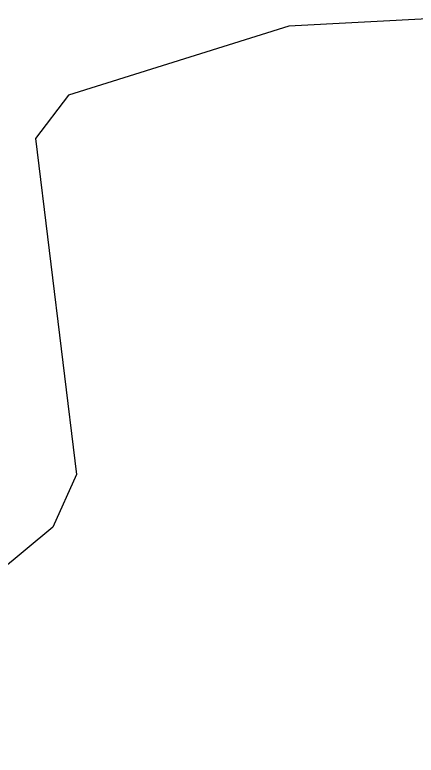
# Model space of a CAD drawing. Header units: metres. Extents: x 267365 to 277461, y 2088854 to 2108025.
# Drawn here: x 272533.1 to 272720.5, y 2094449.3 to 2094795 of the extents above; entities that cross this region are included whole.
import ezdxf

# ---------------------------------------------------------------- set-up
doc = ezdxf.new("R2010")
doc.units = ezdxf.units.M
doc.layers.add('village', color=3, linetype='Continuous')

msp = doc.modelspace()

# ---------------------------------------------------------------- linework, layer by layer
at = {"layer": 'village', "color": 3}
for p, q in [((272759.73, 2094794.99), (272661.13, 2094789.69)), ((272661.13, 2094789.69), (272558.24, 2094757.51)), ((272558.24, 2094757.51), (272542.71, 2094737.18)), ((272542.71, 2094737.18), (272561.9, 2094580.41)), ((272561.9, 2094580.41), (272550.9, 2094555.67)), ((272550.9, 2094555.67), (272421.72, 2094449.26))]:
    msp.add_line(p, q, dxfattribs=at)

doc.saveas('drawing.dxf')
